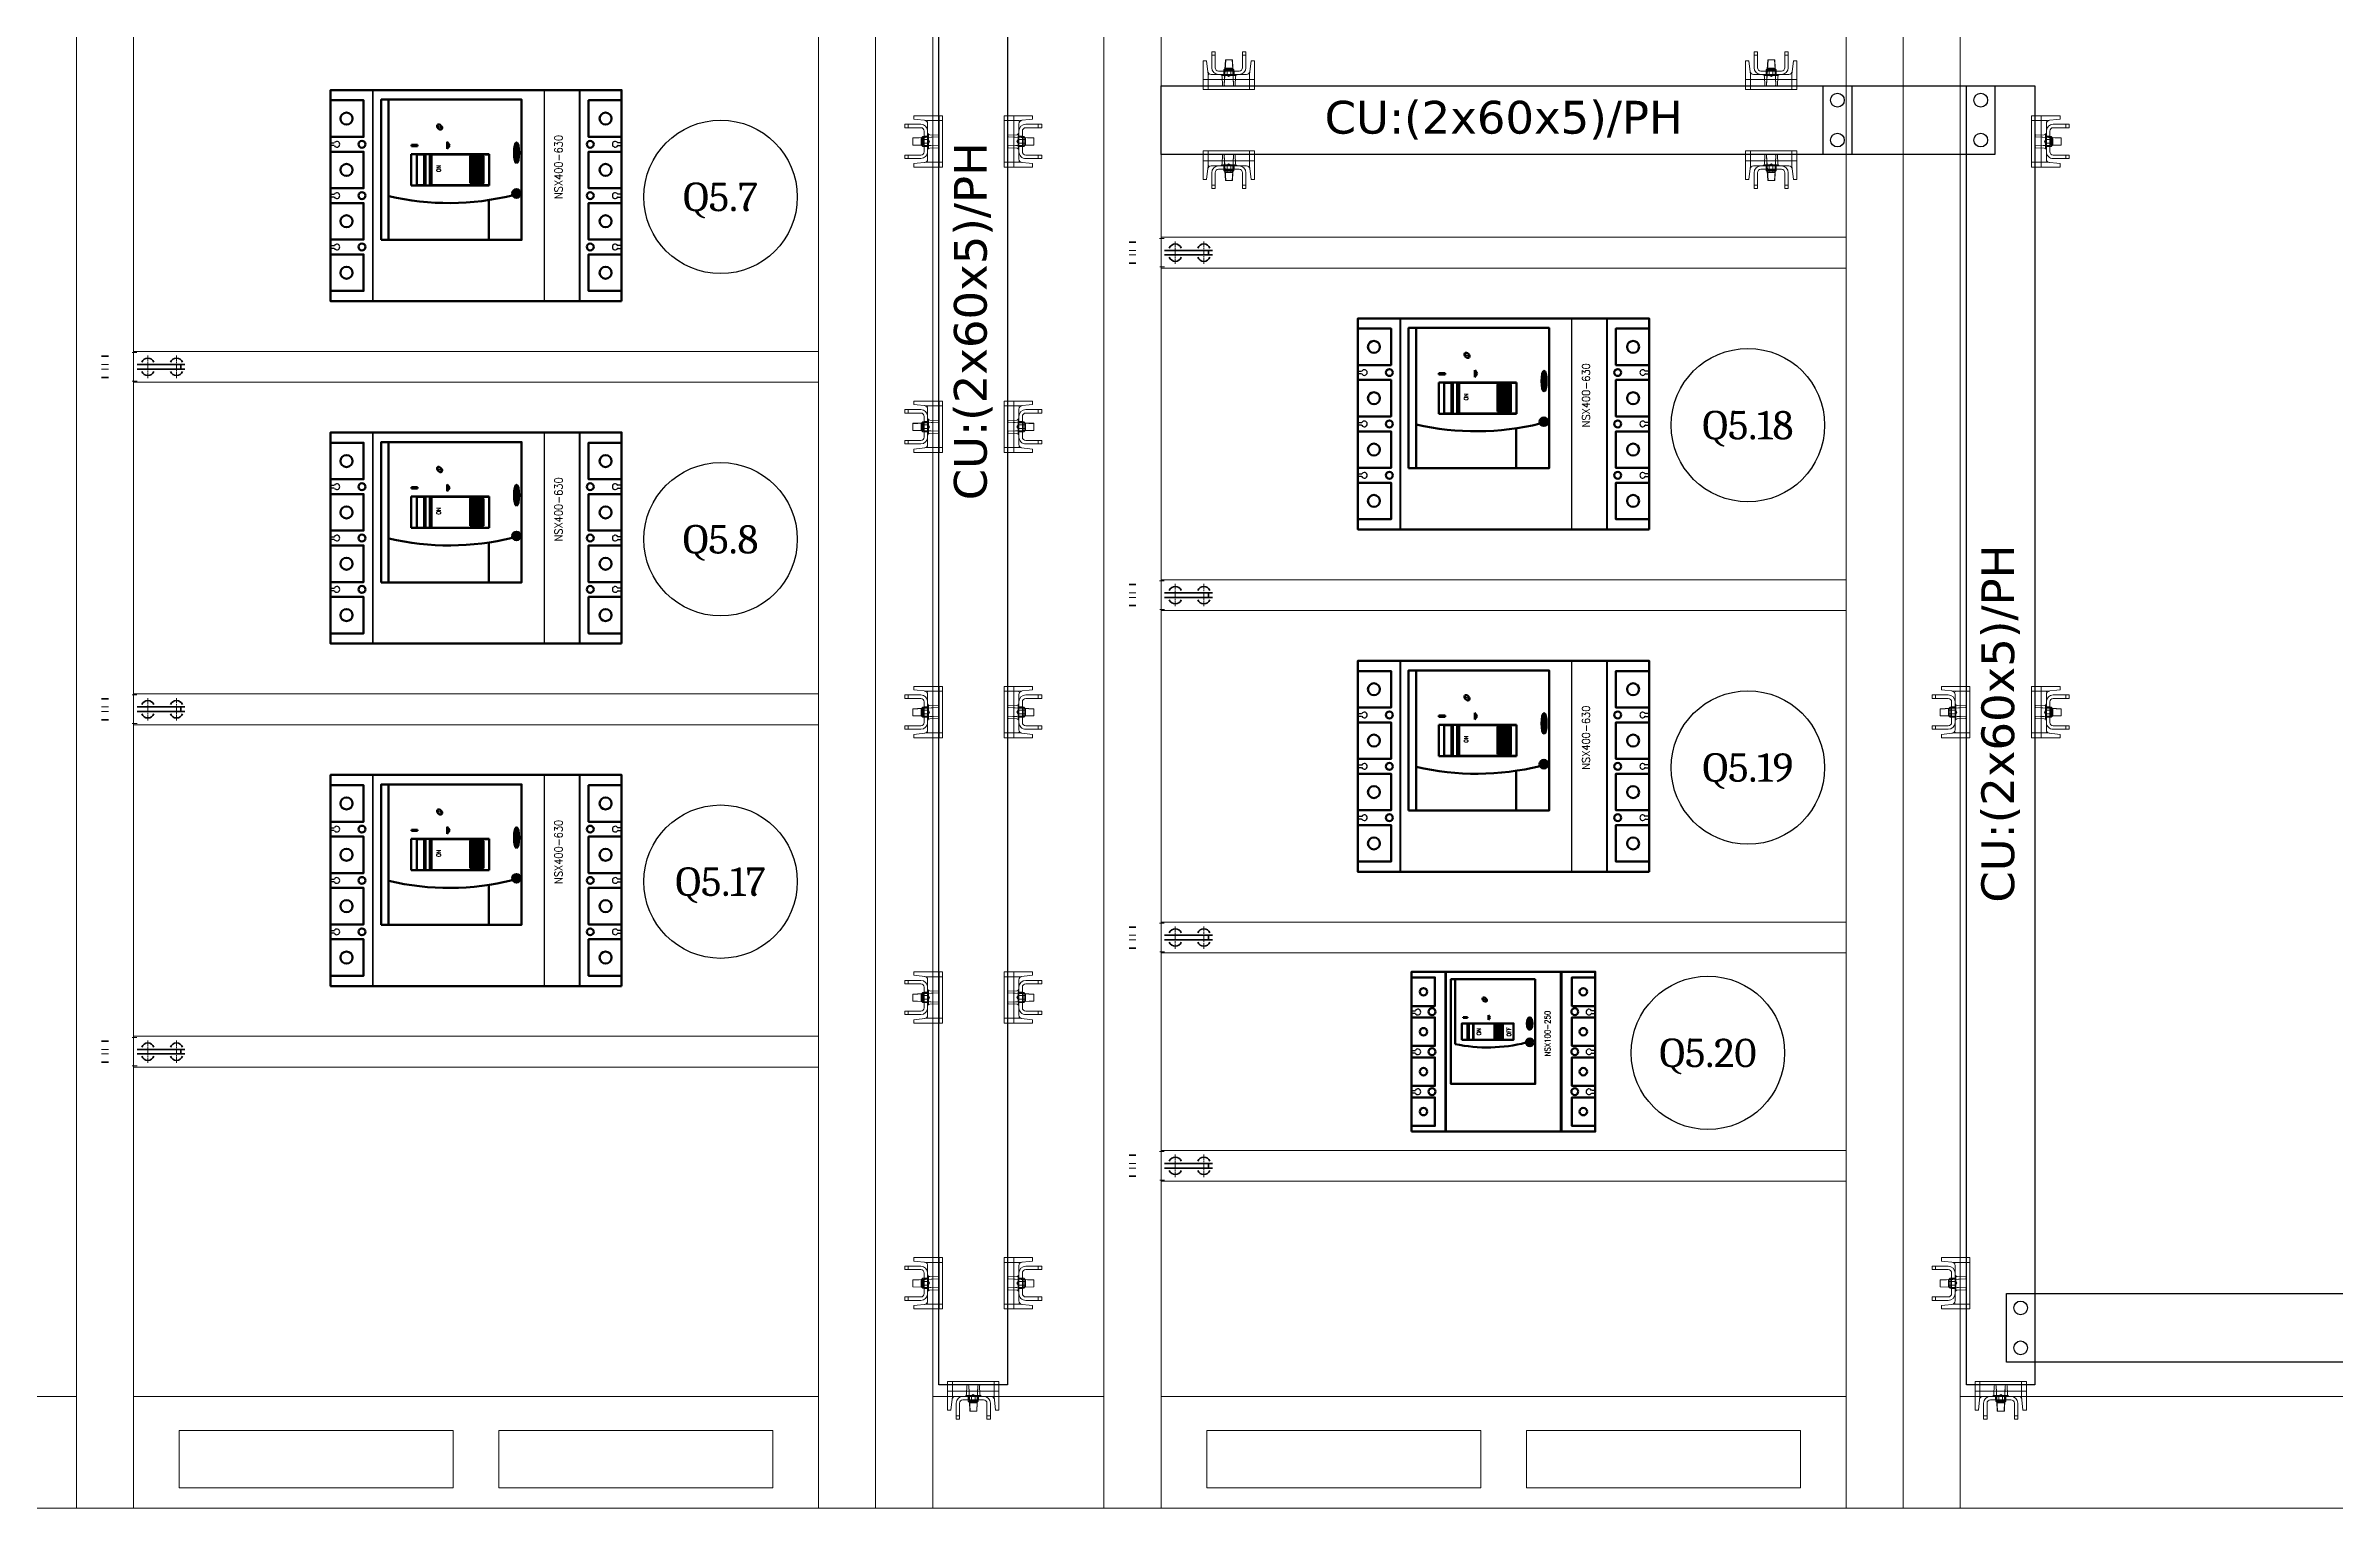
# Model space of a CAD drawing. Header units: millimetres. Extents: x -116965 to 323937, y 291661 to 566926.
# Drawn here: x -44265 to -42260, y 346152 to 347433 of the extents above; entities that cross this region are included whole.
import ezdxf
from ezdxf.enums import TextEntityAlignment as Align

# ---------------------------------------------------------------- set-up
doc = ezdxf.new("R2010")
doc.units = ezdxf.units.MM
doc.linetypes.add('CHAIN', pattern=[0.3543, 0.2362, -0.0295, 0.0591, -0.0295])
doc.layers.get('0').update_dxf_attribs({"lineweight": 18})
doc.layers.add('C00-00-00', color=7, linetype='Continuous')
for name, color, linetype, lineweight in [('Centerline(Schneider)', 7, 'Continuous', 18), ('H', 7, 'Continuous', 100), ('hw_Auxiliary', 2, 'Continuous', 13), ('hw_Text', 7, 'Continuous', 13), ('P', 250, 'Continuous', 100), ('Visible Edges(Schneider)', 7, 'Continuous', 35)]:
    doc.layers.add(name, color=color, linetype=linetype, lineweight=lineweight)
doc.styles.add('HW_Standard', font='complex.shx', dxfattribs={"width": 0.9})
doc.styles.add('hwTech', font='Cambria.ttf')
doc.styles.get("Standard").update_dxf_attribs({"font": 'arial.ttf'})

# ---------------------------------------------------------------- blocks, each defined once
blk = doc.blocks.new('QQQ')
at = {"color": 1, "lineweight": -3, "ltscale": 5}
blk.add_circle((59732.6, 361340.9), 67.2, dxfattribs=at)
at = {"color": 6, "lineweight": -3, "ltscale": 5, "style": 'hwTech'}
blk.add_attdef('Q5A.1', text='', height=25, dxfattribs=at).set_placement((59732.6, 361340.9), align=Align.MIDDLE_CENTER)
blk = doc.blocks.new('*U1436')
for points in [[(0, 2200), (0, 0), (50, 0), (50, 2200)], [(50, 2102), (50, 2200), (200, 2200), (200, 2102)], [(200, 2200), (200, 0), (250, 0), (250, 2200)], [(250, 2102), (250, 2200), (850, 2200), (850, 2102)], [(850, 2200), (850, 0), (900, 0), (900, 2200)], [(50, 98), (50, 0), (200, 0), (200, 98)], [(250, 98), (250, 0), (850, 0), (850, 98)]]:
    blk.add_lwpolyline(points, close=True)
at = {"layer": 'hw_Auxiliary'}
for points in [[(290, 2132), (530, 2132), (530, 2182), (290, 2182)], [(810, 2132), (570, 2132), (570, 2182), (810, 2182)], [(290, 68), (530, 68), (530, 18), (290, 18)], [(810, 68), (570, 68), (570, 18), (810, 18)]]:
    blk.add_lwpolyline(points, close=True, dxfattribs=at)
blk = doc.blocks.new('*U1599')
for points in [[(0, 2200), (0, 0), (50, 0), (50, 2200)], [(50, 2102), (50, 2200), (400, 2200), (400, 2102)], [(400, 2200), (400, 0), (450, 0), (450, 2200)], [(450, 2102), (450, 2200), (1050, 2200), (1050, 2102)], [(1050, 2200), (1050, 0), (1100, 0), (1100, 2200)], [(50, 98), (50, 0), (400, 0), (400, 98)], [(450, 98), (450, 0), (1050, 0), (1050, 98)]]:
    blk.add_lwpolyline(points, close=True)
at = {"layer": 'hw_Auxiliary'}
for points in [[(490, 2132), (730, 2132), (730, 2182), (490, 2182)], [(1010, 2132), (770, 2132), (770, 2182), (1010, 2182)], [(490, 68), (730, 68), (730, 18), (490, 18)], [(1010, 68), (770, 68), (770, 18), (1010, 18)]]:
    blk.add_lwpolyline(points, close=True, dxfattribs=at)
blk = doc.blocks.new('ban le blokset')
for p, q in [((11, 2), (5, 2)), ((5, -2), (11, -2))]:
    blk.add_line(p, q)
at = {"layer": 'Centerline(Schneider)', "linetype": 'CHAIN', "ltscale": 7.55611}
for p, q in [((35.8, 12.5), (31.7, 12.5)), ((36, -12.5), (31.8, -12.5))]:
    blk.add_line(p, q, dxfattribs=at)
at = {"layer": 'Centerline(Schneider)', "linetype": 'CHAIN', "ltscale": 21.168501}
for p, q in [((45.5, 9.8), (45.5, -9.8)), ((70.5, -9.8), (70.5, 9.8))]:
    blk.add_line(p, q, dxfattribs=at)
at = {"layer": 'Visible Edges(Schneider)'}
for p, q in [((11, 9.2), (5, 9.2)), ((36, 2), (78, 2)), ((74.5, -2), (74.5, 2)), ((11, -9.2), (5, -9.2)), ((36, -2), (78, -2))]:
    blk.add_line(p, q, dxfattribs=at)
for centre, start, end in [((45.5, 2), 21.122, 158.878), ((70.5, 2), 21.122, 158.878), ((45.5, -2), 201.122, 338.878), ((70.5, -2), 201.122, 338.878)]:
    blk.add_arc(centre, 5.63, start, end, dxfattribs=at)
blk = doc.blocks.new('*U1771')
h = blk.add_hatch(color=254)
edge = h.paths.add_edge_path()
edge.add_spline(control_points=[(5.6, 1.8), (5.6, 1.8), (5.6, 1.9), (5.6, 2), (5.6, 2), (5.7, 2)], knot_values=[-0.183546, -0.183546, -0.183546, -0.183546, -0.091771, -0.091771, 0, 0, 0, 0], degree=3, periodic=0)
edge.add_line((5.7, 2), (5.3, 2))
edge.add_ellipse((6.4, 1.5), major_axis=(1.3, 1.25), ratio=0.66219, start_angle=104.5761, end_angle=114.7583)
edge.add_line((5.1, 1.8), (5.6, 1.8))
edge = h.paths.add_edge_path()
edge.add_spline(control_points=[(5.4, 1.3), (5.5, 1.3), (5.5, 1.4), (5.5, 1.4), (5.5, 1.5), (5.5, 1.5)], knot_values=[-0.183098, -0.183098, -0.183098, -0.183098, -0.091547, -0.091547, 0, 0, 0, 0], degree=3, periodic=0)
edge.add_line((5.5, 1.5), (5, 1.5))
edge.add_ellipse((6.4, 1.5), major_axis=(1.3, 1.25), ratio=0.66219, start_angle=124.0962, end_angle=133.9588)
edge.add_line((4.9, 1.3), (5.4, 1.3))
edge = h.paths.add_edge_path()
edge.add_spline(control_points=[(6.7, 1.2), (6.8, 1.3), (6.8, 1.4), (6.9, 1.7), (6.9, 1.9), (7, 2)], knot_values=[-0.551644, -0.551644, -0.551644, -0.551644, -0.275816, -0.275816, 0, 0, 0, 0], degree=3, periodic=0)
edge.add_spline(control_points=[(7, 2), (7, 2), (7, 2), (7, 2), (7, 2), (7, 2)], knot_values=[-0.018517, -0.018517, -0.018517, -0.018517, -0.010545, -0.010545, 0, 0, 0, 0], degree=3, periodic=0)
edge.add_spline(control_points=[(7, 2), (7, 2), (7, 2), (7, 2), (7, 2), (7, 2), (7, 2), (7, 2)], knot_values=[-0.027221, -0.027221, -0.027221, -0.027221, -0.014514, -0.014514, -0.00734, -0.00734, 0, 0, 0, 0], degree=3, periodic=0)
edge.add_line((7, 2), (7.4, 2))
edge.add_spline(control_points=[(7.4, 2), (7.4, 2.1), (7.5, 2.2), (7.5, 2.3), (7.5, 2.4), (7.5, 2.4)], knot_values=[-0.257765, -0.257765, -0.257765, -0.257765, -0.128882, -0.128882, 0, 0, 0, 0], degree=3, periodic=0)
edge.add_line((7.5, 2.4), (6.9, 2.4))
edge.add_spline(control_points=[(6.9, 2.4), (6.8, 2.4), (6.6, 2.4), (6.4, 2.3), (6.3, 2.2), (6.2, 2.1), (6.2, 2.1), (6.1, 2), (6.1, 1.9), (6.1, 1.9), (6.1, 1.9), (6.1, 1.8)], knot_values=[-0.86466, -0.86466, -0.86466, -0.86466, -0.632414, -0.632414, -0.431586, -0.431586, -0.283006, -0.283006, -0.174285, -0.174285, 0, 0, 0, 0], degree=3, periodic=0)
edge.add_spline(control_points=[(6.1, 1.8), (6.1, 1.7), (6, 1.6), (6, 1.4), (5.9, 1.2), (5.9, 1.1)], knot_values=[-0.479158, -0.479158, -0.479158, -0.479158, -0.239583, -0.239583, 0, 0, 0, 0], degree=3, periodic=0)
edge.add_spline(control_points=[(5.9, 1.1), (5.9, 1.1), (5.9, 1.1), (5.9, 1.1), (5.9, 1.1), (5.9, 1.1)], knot_values=[-0.028568, -0.028568, -0.028568, -0.028568, -0.012798, -0.012798, 0, 0, 0, 0], degree=3, periodic=0)
edge.add_spline(control_points=[(5.9, 1.1), (5.9, 1.1), (5.9, 1.1), (5.8, 1), (5.8, 1), (5.8, 1), (5.8, 1), (5.8, 1)], knot_values=[-0.058564, -0.058564, -0.058564, -0.058564, -0.027343, -0.027343, -0.015539, -0.015539, 0, 0, 0, 0], degree=3, periodic=0)
edge.add_line((5.8, 1), (5.4, 1))
edge.add_spline(control_points=[(5.4, 1), (5.4, 1), (5.3, 0.9), (5.3, 0.8), (5.3, 0.7), (5.3, 0.6)], knot_values=[-0.283689, -0.283689, -0.283689, -0.283689, -0.141847, -0.141847, 0, 0, 0, 0], degree=3, periodic=0)
edge.add_line((5.3, 0.6), (5.9, 0.6))
edge.add_spline(control_points=[(5.9, 0.6), (6.1, 0.6), (6.2, 0.7), (6.4, 0.8), (6.5, 0.8), (6.6, 0.9), (6.7, 1), (6.7, 1.1), (6.7, 1.1), (6.7, 1.2)], knot_values=[-1.143628, -1.143628, -1.143628, -1.143628, -0.811486, -0.811486, -0.496541, -0.496541, -0.30491, -0.30491, 0, 0, 0, 0], degree=3, periodic=0)
edge = h.paths.add_edge_path()
edge.add_ellipse((6.4, 1.5), major_axis=(1.3, 1.25), ratio=0.66219, start_angle=306, end_angle=315.8697)
edge.add_line((7.9, 1.8), (7.3, 1.8))
edge.add_spline(control_points=[(7.3, 1.8), (7.3, 1.8), (7.2, 1.7), (7.2, 1.6), (7.2, 1.6), (7.2, 1.6)], knot_values=[-0.178881, -0.178881, -0.178881, -0.178881, -0.089455, -0.089455, 0, 0, 0, 0], degree=3, periodic=0)
edge.add_line((7.2, 1.6), (7.8, 1.6))
edge = h.paths.add_edge_path()
edge.add_spline(control_points=[(7.1, 1.3), (7.1, 1.3), (7.1, 1.2), (7.1, 1.1), (7.1, 1.1), (7.1, 1)], knot_values=[-0.179952, -0.179952, -0.179952, -0.179952, -0.089977, -0.089977, 0, 0, 0, 0], degree=3, periodic=0)
edge.add_line((7.1, 1), (7.6, 1))
edge.add_ellipse((6.4, 1.5), major_axis=(1.3, 1.25), ratio=0.66219, start_angle=286.5797, end_angle=296.6533)
edge.add_line((7.7, 1.3), (7.1, 1.3))
at = {"color": 102}
blk.add_ellipse((6.4, 1.5), major_axis=(1.3, 1.25), ratio=0.66219, dxfattribs=at)
blk = doc.blocks.new('*U110')
blk.add_hatch(color=8).paths.add_polyline_path([(103.3, 5.3), (127, 5.3), (127, -6.4), (103.3, -6.4)])
h = blk.add_hatch(color=1)
edge = h.paths.add_edge_path()
edge.add_arc((94.4, -35.3), 3.69, 0, 360)
h = blk.add_hatch(color=7)
edge = h.paths.add_edge_path()
edge.add_ellipse((130, -35.5), major_axis=(-9.15, 0), ratio=0.240438, start_angle=0, end_angle=360)
at = {"color": 0}
for p, q in [((53.7, 76.6), (176.6, 76.6)), ((101.4, 56.8), (101.4, -11.4)), ((101.4, 56.8), (128.9, 56.8)), ((101.4, 52), (128.9, 52)), ((101.6, 52), (101.6, 44.3)), ((128.6, 45.5), (101.6, 45.5)), ((101.6, 44.3), (128.6, 44.3)), ((101.6, 40.6), (101.6, -11.4)), ((128.6, 40.6), (101.6, 40.6)), ((128.6, 44.3), (128.6, 52)), ((128.6, -11.4), (128.6, 40.6)), ((135.9, 56.7), (135.9, 51.2)), ((135.9, 56.7), (137, 56.7)), ((135.9, 51.2), (137, 51.2)), ((137, 56.7), (137, 51.2)), ((101.6, 39), (128.6, 39)), ((133.5, 25.2), (139.5, 25.2)), ((133.5, 25.2), (136.5, 23)), ((139.5, 25.2), (136.5, 23)), ((53.7, -11.2), (88.7, -11.2)), ((101.4, -11.4), (128.9, -11.4))]:
    blk.add_line(p, q, dxfattribs=at)
blk.add_line((128.9, 56.8), (128.9, -11.4))
at = {"color": 0, "linetype": 'Continuous', "lineweight": -2}
blk.add_lwpolyline([(0, -127.5), (0, 127.5), (185, 127.5), (185, -127.5)], close=True, dxfattribs=at)
at = {"color": 1, "linetype": 'Continuous', "lineweight": -2}
for points in [[(9, 127.5), (41, 127.5), (41, 98.5), (9, 98.5)], [(54, 127.5), (86, 127.5), (86, 98.5), (54, 98.5)], [(99, 127.5), (131, 127.5), (131, 98.5), (99, 98.5)], [(144, 127.5), (176, 127.5), (176, 98.5), (144, 98.5)], [(9, -127.5), (41, -127.5), (41, -98.5), (9, -98.5)], [(54, -127.5), (86, -127.5), (86, -98.5), (54, -98.5)], [(99, -127.5), (131, -127.5), (131, -98.5), (99, -98.5)], [(144, -127.5), (176, -127.5), (176, -98.5), (144, -98.5)]]:
    blk.add_lwpolyline(points, close=True, dxfattribs=at)
for points in [[(53.7, 83.1), (176.6, 83.1), (176.6, -39.9), (53.7, -39.9)], [(103.3, 5.3), (127, 5.3), (127, -6.4), (103.3, -6.4)]]:
    blk.add_lwpolyline(points, close=True)
for centre in [(25, 113.5), (70, 113.5), (115, 113.5), (160, 113.5), (25, -113.5), (70, -113.5), (115, -113.5), (160, -113.5)]:
    blk.add_circle(centre, 5.25, dxfattribs=at)
at = {"color": 3, "linetype": 'Continuous', "lineweight": -2}
for centre in [(47.5, 100), (92.5, 100), (137.5, 100), (47.5, -100), (92.5, -100), (137.5, -100)]:
    blk.add_circle(centre, 3, dxfattribs=at)
blk.add_circle((94.4, -35.3), 3.69)
at = {"color": 0}
blk.add_arc((319, 23.6), 233, 166.8772, 193.8056, dxfattribs=at)
blk.add_ellipse((130, -35.5), major_axis=(-9.15, 0), ratio=0.240438)
at = {"color": 0, "start_tangent": (-0.226987, -0.973898), "end_tangent": (-0.226751, -0.973953)}
blk.add_spline([(92.4, 76.6), (92.4, 76.5)], degree=3, dxfattribs=at)
at = {"layer": 'P', "color": 0, "linetype": 'Continuous', "lineweight": -3}
for p, q in [((46.3, 124.4), (46.3, 127.5)), ((46.3, 124.4), (46.3, 124.1)), ((48.7, 127.5), (48.7, 124.4)), ((48.7, 124.4), (48.7, 124.1)), ((91.3, 124.4), (91.3, 127.5)), ((91.3, 124.4), (91.3, 124.1)), ((93.7, 127.5), (93.7, 124.4)), ((93.7, 124.4), (93.7, 124.1)), ((136.3, 124.4), (136.3, 127.5)), ((138.7, 127.5), (138.7, 124.4)), ((46.3, -124.4), (46.3, -124.1)), ((46.3, -124.4), (46.3, -127.5)), ((48.7, -124.4), (48.7, -124.1)), ((48.7, -127.5), (48.7, -124.4)), ((91.3, -124.4), (91.3, -124.1)), ((91.3, -124.4), (91.3, -127.5)), ((93.7, -124.4), (93.7, -124.1)), ((93.7, -127.5), (93.7, -124.4)), ((136.3, -124.4), (136.3, -124.1)), ((136.3, -124.4), (136.3, -127.5)), ((138.7, -124.4), (138.7, -124.1)), ((138.7, -127.5), (138.7, -124.4))]:
    blk.add_line(p, q, dxfattribs=at)
for points in [[(184.7, 90.8), (0.3, 90.8)], [(184.2, 90.3), (0.3, 90.3)], [(0, -59.9), (185, -59.9)]]:
    blk.add_lwpolyline(points, dxfattribs=at)
at = {"layer": 'P', "color": 1, "linetype": 'Continuous', "lineweight": -3}
for points in [[(184.2, -90.3), (0.3, -90.3)], [(184.7, -90.8), (0.3, -90.8)]]:
    blk.add_lwpolyline(points, dxfattribs=at)
at = {"layer": 'P', "color": 0, "linetype": 'Continuous', "lineweight": -3}
for centre, start, end in [((47.5, 121.9), 117.7191, 62.2809), ((92.5, 121.9), 117.7191, 62.2809), ((137.5, 121.9), 117.7191, 62.2809), ((47.5, -121.9), 297.7191, 242.2809), ((92.5, -121.9), 297.7191, 242.2809), ((137.5, -121.9), 297.7191, 242.2809)]:
    blk.add_arc(centre, 2.5, start, end, dxfattribs=at)
at = {"xscale": 1.476224999999999, "yscale": 1.476224999999999, "zscale": 1.476224999999999}
blk.add_blockref('*U1771', (143.1, 29.8), dxfattribs=at)
at = {"layer": 'hw_Text', "color": 3, "style": 'HW_Standard', "width": 0.9}
blk.add_text('ON', height=3.6, dxfattribs=at).set_placement((116.2, 32.8), align=Align.MIDDLE_CENTER)
at = {"layer": 'hw_Text', "color": 1, "style": 'HW_Standard', "width": 0.9}
blk.add_text('OFF', height=3.6, dxfattribs=at).set_placement((116.2, -2.5), align=Align.MIDDLE_CENTER)
at = {"layer": 'hw_Text', "color": 0, "style": 'HW_Standard', "width": 0.9, "flags": 8}
blk.add_attdef('TYPE1', text='', height=7, dxfattribs=at).set_placement((117.6, -72.2), align=Align.MIDDLE_CENTER)
blk = doc.blocks.new('*U1615')
blk.add_hatch(color=9).paths.add_polyline_path([(80.5, 7.9), (94.8, 7.9), (94.8, 0.5), (80.5, 0.5)])
h = blk.add_hatch(color=1)
edge = h.paths.add_edge_path()
edge.add_arc((78.2, -23), 3.31, 0, 360)
h = blk.add_hatch(color=7)
edge = h.paths.add_edge_path()
edge.add_ellipse((94.6, -22.9), major_axis=(-5.42, 0), ratio=0.460829, start_angle=0, end_angle=360)
for p, q in [((139.9, 50.9), (0, 50.9)), ((139.9, 50.4), (0, 50.4)), ((133.5, 42.4), (76.6, 42.4)), ((80.5, 36.4), (80.5, -8.8)), ((80.5, 36.4), (94.8, 36.4)), ((94.8, 31.5), (80.5, 31.5)), ((94.8, 30.3), (80.5, 30.3)), ((94.8, 26.7), (80.5, 26.7)), ((80.5, 26.2), (94.8, 26.2)), ((94.8, 36.4), (94.8, -8.8)), ((99.6, 35.3), (99.6, 31.5)), ((99.6, 35.3), (100.2, 35.3)), ((99.6, 31.5), (100.2, 31.5)), ((100.2, 35.3), (100.2, 31.5)), ((97.9, 13.2), (101.9, 13.2)), ((97.9, 13.2), (99.9, 11.7)), ((101.9, 13.2), (99.9, 11.7)), ((80.5, -8.8), (94.8, -8.8)), ((139.9, -50.2), (0, -50.2)), ((139.9, -50.7), (0, -50.7))]:
    blk.add_line(p, q)
at = {"color": 0}
blk.add_lwpolyline([(0, 80.6), (0, -80.4), (140, -80.4), (140, 80.6)], close=True, dxfattribs=at)
at = {"color": 1}
for points in [[(5, 80.6), (5, 60.1), (30, 60.1), (30, 80.6)], [(40, 80.6), (40, 60.1), (65, 60.1), (65, 80.6)], [(75, 80.6), (75, 60.1), (100, 60.1), (100, 80.6)], [(110, 80.6), (110, 60.1), (135, 60.1), (135, 80.6)], [(5, -80.4), (5, -59.9), (30, -59.9), (30, -80.4)], [(40, -80.4), (40, -59.9), (65, -59.9), (65, -80.4)], [(75, -80.4), (75, -59.9), (100, -59.9), (100, -80.4)], [(110, -80.4), (110, -59.9), (135, -59.9), (135, -80.4)]]:
    blk.add_lwpolyline(points, dxfattribs=at)
for points in [[(133.5, -27.8), (41.8, -27.8), (41.8, 46.1), (133.5, 46.1)], [(80.5, 36.4), (94.8, 36.4), (94.8, -8.8), (80.5, -8.8)], [(80.5, 7.9), (94.8, 7.9), (94.8, 0.5), (80.5, 0.5)]]:
    blk.add_lwpolyline(points, close=True)
for centre in [(17.5, 70.1), (52.5, 70.1), (87.5, 70.1), (122.5, 70.1), (17.5, -69.9), (52.5, -69.9), (87.5, -69.9), (122.5, -69.9)]:
    blk.add_circle(centre, 3.25, dxfattribs=at)
at = {"color": 3}
for centre in [(35, 62.6), (70, 62.6), (105, 62.6), (35, -62.4), (70, -62.4), (105, -62.4)]:
    blk.add_circle(centre, 3, dxfattribs=at)
blk.add_circle((78.2, -23), 3.31)
blk.add_arc((211.2, 14.2), 137.5, 168.1891, 194.2608)
blk.add_ellipse((94.6, -22.9), major_axis=(-5.42, 0), ratio=0.460829)
at = {"layer": 'P', "color": 0, "linetype": 'Continuous', "lineweight": -3}
for p, q in [((33.7, 77.5), (33.7, 80.6)), ((36, 80.6), (36, 77.5)), ((68.7, 77.5), (68.7, 80.6)), ((71, 80.6), (71, 77.5)), ((103.6, 77.5), (103.6, 80.6)), ((103.6, 77.5), (103.6, 80.6)), ((105.9, 80.6), (105.9, 77.5)), ((33.7, 77.5), (33.7, 77.2)), ((36, 77.5), (36, 77.2)), ((68.7, 77.5), (68.7, 77.2)), ((71, 77.5), (71, 77.2)), ((103.6, 77.5), (103.6, 77.2)), ((105.9, 77.5), (105.9, 77.2)), ((33.7, -77.3), (33.7, -80.4)), ((36, -80.4), (36, -77.3)), ((68.7, -77.3), (68.7, -77)), ((68.7, -77.3), (68.7, -80.4)), ((71, -77.3), (71, -77)), ((71, -80.4), (71, -77.3)), ((103.6, -77.3), (103.6, -77)), ((103.6, -77.3), (103.6, -80.4)), ((103.6, -77.3), (103.6, -80.4)), ((105.9, -77.3), (105.9, -77)), ((105.9, -80.4), (105.9, -77.3))]:
    blk.add_line(p, q, dxfattribs=at)
for centre, start, end in [((34.9, 75), 117.7191, 62.2809), ((69.9, 75), 117.7191, 62.2809), ((104.7, 75), 117.7191, 62.2809), ((34.9, -74.8), 297.7191, 242.2809), ((69.9, -74.8), 297.7191, 242.2809), ((104.7, -74.8), 297.7191, 242.2809)]:
    blk.add_arc(centre, 2.5, start, end, dxfattribs=at)
at = {"xscale": 1.215000000000003, "yscale": 1.215000000000003, "zscale": 1.215000000000003}
blk.add_blockref('*U1771', (107.9, 14.7), dxfattribs=at)
at = {"layer": 'hw_Text', "color": 3, "style": 'HW_Standard', "width": 0.9}
blk.add_text('ON', height=3.6, dxfattribs=at).set_placement((87.4, 21.6), align=Align.MIDDLE_CENTER)
at = {"layer": 'hw_Text', "color": 1, "style": 'HW_Standard', "width": 0.9}
blk.add_text('OFF', height=3.6, dxfattribs=at).set_placement((87.4, -4.8), align=Align.MIDDLE_CENTER)
at = {"layer": 'hw_Text', "color": 0, "style": 'HW_Standard', "width": 0.9, "flags": 8}
blk.add_attdef('TYPE1', text='', height=5, dxfattribs=at).set_placement((85.9, -38.6), align=Align.MIDDLE_CENTER)
blk = doc.blocks.new('*U1654')
at = {"color": 1, "lineweight": -3, "ltscale": 5}
blk.add_lwpolyline([(62335.1, 341247.3), (62335.1, 341307.3), (64199.1, 341307.3), (64199.1, 341247.3)], close=True, dxfattribs=at)
for centre in [(62347.6, 341294.8), (62347.6, 341259.8)]:
    blk.add_circle(centre, 6, dxfattribs=at)
blk = doc.blocks.new('555')
at = {"lineweight": 5}
for p, q in [((-22.5, 25), (-19.5, 25)), ((-22.5, 0), (-22.5, 25)), ((-19.5, 25), (-18.2, 13)), ((-12, 33), (-15, 33)), ((-15, 33), (-15, 30)), ((-15, 30), (-12, 30)), ((-15, 19), (-15, 30)), ((-12, 30), (-12, 33)), ((-12, 30), (-12, 19)), ((-2.7, 26), (-4, 3.7)), ((-3, 26), (-3.4, 17.7)), ((-3, 26), (3, 26)), ((3, 26), (3.2, 26)), ((3.4, 17.7), (3, 26)), ((4, 3.7), (3.2, 26)), ((15, 33), (12, 33)), ((12, 33), (12, 30)), ((12, 30), (15, 30)), ((12, 19), (12, 30)), ((15, 30), (15, 33)), ((15, 30), (15, 19)), ((18.2, 13), (19.5, 25)), ((19.5, 25), (22.5, 25)), ((22.5, 25), (22.5, 0)), ((22.5, 8.5), (-22.5, 8.5)), ((-22.5, 3), (-4.9, 3)), ((-18.2, 0), (-22.5, 0)), ((-18.2, 13), (-18.2, 13)), ((-18.2, 13), (-18.2, 0)), ((-17.7, 13), (-18.2, 13)), ((-18.2, 0), (-17.7, 0)), ((-17.7, 0), (17.7, 0)), ((-9, 13), (-15.5, 13)), ((-9, 16), (9, 16)), ((9, 13), (-9, 13)), ((-6, 13), (-6, 12.2)), ((0, 12.2), (-6, 12.2)), ((-5.6, 3.7), (-5.9, 11.1)), ((-4.7, 3), (-4.9, 3)), ((-4.7, 3), (4.7, 3)), ((-4.5, 13), (-4.5, 16)), ((-2.9, 18.7), (-4.4, 17.2)), ((-4.4, 13), (-4.4, 17.2)), ((0, 17.2), (-4.4, 17.2)), ((-4.1, 13), (-4.1, 16)), ((-3.4, 16.2), (-4, 3.7)), ((-3.4, 17.7), (-3.4, 16.2)), ((3.4, 17.7), (-3.4, 17.7)), ((3.4, 16.2), (-3.4, 16.2)), ((-2.9, 18.7), (0, 18.7)), ((-1.6, 18.7), (-1.6, 13)), ((0, 11.3), (-1.6, 12.2)), ((0, 18.7), (2.9, 18.7)), ((4.4, 17.2), (0, 17.2)), ((0, 11.3), (1.6, 12.2)), ((6, 12.2), (0, 12.2)), ((1.6, 18.7), (1.6, 13)), ((2.9, 18.7), (4.4, 17.2)), ((3.5, 17.7), (3.4, 17.7)), ((3.4, 16.2), (3.4, 17.7)), ((3.4, 16.2), (3.5, 16.2)), ((4, 3.7), (3.4, 16.2)), ((4.1, 13), (4.1, 16)), ((4.4, 13), (4.4, 17.2)), ((4.5, 13), (4.5, 16)), ((4.9, 3), (4.7, 3)), ((4.9, 3), (22.5, 3)), ((5.9, 11.1), (5.6, 3.7)), ((6, 13), (6, 12.2)), ((15.5, 13), (9, 13)), ((18.2, 13), (17.7, 13)), ((17.7, 0), (18.2, 0)), ((18.2, 0), (18.2, 13)), ((18.2, 13), (18.2, 13)), ((22.5, 0), (18.2, 0))]:
    blk.add_line(p, q, dxfattribs=at)
for centre, radius, start, end in [((-15.5, 16), 3, 186, 270), ((-9, 19), 6, 180, 270), ((-9, 19), 3, 180, 270), ((-7.9, 11), 2, 2, 90), ((-4.9, 3.7), 0.75, 182, 270), ((-4.7, 3.7), 0.75, 270, 356.7829), ((-4.7, 3.7), 0.75, 270, 357.5104), ((4.7, 3.7), 0.75, 182.0138, 270), ((4.7, 3.7), 0.75, 182.4896, 270), ((4.9, 3.7), 0.75, 270, 358), ((7.9, 11), 2, 90, 178), ((9, 19), 3, 270, 0), ((9, 19), 6, 270, 0), ((15.5, 16), 3, 270, 354)]:
    blk.add_arc(centre, radius, start, end, dxfattribs=at)
blk = doc.blocks.new('*U1655')
at = {"color": 1, "lineweight": -3, "ltscale": 5}
blk.add_lwpolyline([(63061, 341247.3), (63061, 341307.3), (64199.1, 341307.3), (64199.1, 341247.3)], close=True, dxfattribs=at)
blk = doc.blocks.new('*U1656')
at = {"color": 1, "lineweight": -3, "ltscale": 5}
blk.add_lwpolyline([(62931.9, 341247.3), (62931.9, 341307.3), (63536.9, 341307.3), (63536.9, 341247.3)], close=True, dxfattribs=at)
blk = doc.blocks.new('*U1657')
at = {"color": 1, "lineweight": -3, "ltscale": 5}
blk.add_lwpolyline([(63386.4, 341247.3), (63386.4, 341307.3), (63536.9, 341307.3), (63536.9, 341247.3)], close=True, dxfattribs=at)
for centre in [(63398.9, 341294.8), (63524.4, 341294.8), (63398.9, 341259.8), (63524.4, 341259.8)]:
    blk.add_circle(centre, 6, dxfattribs=at)
blk = doc.blocks.new('*U1658')
at = {"color": 1, "lineweight": -3, "ltscale": 5}
blk.add_lwpolyline([(62572.4, 341247.3), (62572.4, 341307.3), (63536.9, 341307.3), (63536.9, 341247.3)], close=True, dxfattribs=at)
for centre in [(62584.9, 341294.8), (63524.4, 341294.8), (62584.9, 341259.8), (63524.4, 341259.8)]:
    blk.add_circle(centre, 6, dxfattribs=at)

msp = doc.modelspace()

# ---------------------------------------------------------------- linework, layer by layer
for p, q in [((-43287.949803, 347265.27154), (-42687.949803, 347265.27154)), ((-43287.949803, 347238.27154), (-42687.949803, 347238.27154)), ((-44187.949803, 347165.27154), (-43587.949803, 347165.27154)), ((-44187.949803, 347138.27154), (-43587.949803, 347138.27154)), ((-43287.949803, 346965.27154), (-42687.949803, 346965.27154)), ((-43287.949803, 346938.27154), (-42687.949803, 346938.27154)), ((-44187.949803, 346865.27154), (-43587.949803, 346865.27154)), ((-44187.949803, 346838.27154), (-43587.949803, 346838.27154)), ((-43287.949803, 346665.27154), (-42687.949803, 346665.27154)), ((-43287.949803, 346638.27154), (-42687.949803, 346638.27154)), ((-44187.949803, 346565.27154), (-43587.949803, 346565.27154)), ((-44187.949803, 346538.27154), (-43587.949803, 346538.27154)), ((-43287.949803, 346465.27154), (-42687.949803, 346465.27154)), ((-43287.949803, 346438.27154), (-42687.949803, 346438.27154))]:
    msp.add_line(p, q)

# ---------------------------------------------------------------- block references
for name, p in [('*U1436', (-44437.949803, 346151.783643)), ('*U1436', (-43537.949803, 346151.783643)), ('*U1599', (-42637.949803, 346151.783643)), ('555', (-43228.539009, 347394.886418)), ('555', (-42753.539009, 347394.886418)), ('ban le blokset', (-43320.949803, 347251.783643)), ('ban le blokset', (-44220.949803, 347151.783643)), ('ban le blokset', (-43320.949803, 346951.783643)), ('ban le blokset', (-44220.949803, 346851.783643)), ('ban le blokset', (-43320.949803, 346651.783643)), ('ban le blokset', (-44220.949803, 346551.783643)), ('ban le blokset', (-43320.949803, 346451.783643))]:
    msp.add_blockref(name, p)
at = {"lineweight": -3}
for name, p, rotation in [('*U1654', (-384729.773448, 410458.925828), 270), ('*U1656', (20248.927936, 688645.209723), 180), ('*U1657', (20828.927936, 688645.209723), 180), ('*U1655', (-383829.773448, 410458.925828), 270), ('*U1658', (20989.427716, 687587.105867), 180)]:
    msp.add_blockref(name, p, dxfattribs=dict(at, rotation=rotation))
for p, values in [((-103406.390119, -14040.250584), {'Q5A.1': 'Q5.7'}), ((-102506.515744, -14240.222669), {'Q5A.1': 'Q5.18'}), ((-103406.390119, -14340.208709), {'Q5A.1': 'Q5.8'}), ((-102506.515744, -14540.180794), {'Q5A.1': 'Q5.19'}), ((-103406.390119, -14640.166834), {'Q5A.1': 'Q5.17'}), ((-102541.515744, -14790.145899), {'Q5A.1': 'Q5.20'})]:
    msp.add_blockref('QQQ', p, dxfattribs=at).add_auto_attribs(values)
at = {"xscale": -1}
for p, rotation in [((-43479.450143, 347349.284843), 90), ((-43228.539009, 347340.886178), 180), ((-42753.539009, 347340.886178), 180), ((-43479.450143, 347099.284843), 90), ((-43479.450143, 346849.284843), 90), ((-42579.450143, 346849.284843), 90), ((-43479.450143, 346599.284843), 90), ((-43479.450143, 346348.864191), 90), ((-42579.450143, 346348.864191), 90), ((-43452.450023, 346262.783123), 180), ((-42552.450023, 346262.783123), 180)]:
    msp.add_blockref('555', p, dxfattribs=dict(at, rotation=rotation))
at = {"rotation": 270}
for p in [(-43425.449903, 347349.284843), (-42525.449903, 347349.284843), (-43425.449903, 347099.284843), (-43425.449903, 346849.284843), (-42525.449903, 346849.284843), (-43425.449903, 346599.284843), (-43425.449903, 346348.864191)]:
    msp.add_blockref('555', p, dxfattribs=at)
at = {"layer": 'H', "color": 7}
ref = msp.add_blockref('*U110', (-43887.949803, 347209.27154), dxfattribs=dict(at, rotation=90))
ref.add_attrib('TYPE1', 'NSX400-630', dxfattribs={"layer": 'hw_Text', "color": 0, "height": 7, "rotation": 90, "style": 'HW_Standard', "width": 0.9}).set_placement((-43815.714931, 347326.844138), align=Align.MIDDLE_CENTER)
ref = msp.add_blockref('*U110', (-42987.949803, 347009.27154), dxfattribs=dict(at, rotation=90))
ref.add_attrib('TYPE1', 'NSX400-630', dxfattribs={"layer": 'hw_Text', "color": 0, "height": 7, "rotation": 90, "style": 'HW_Standard', "width": 0.9}).set_placement((-42915.714931, 347126.844138), align=Align.MIDDLE_CENTER)
ref = msp.add_blockref('*U110', (-43887.949803, 346909.27154), dxfattribs=dict(at, rotation=90))
ref.add_attrib('TYPE1', 'NSX400-630', dxfattribs={"layer": 'hw_Text', "color": 0, "height": 7, "rotation": 90, "style": 'HW_Standard', "width": 0.9}).set_placement((-43815.714931, 347026.844138), align=Align.MIDDLE_CENTER)
ref = msp.add_blockref('*U110', (-42987.949803, 346709.27154), dxfattribs=dict(at, rotation=90))
ref.add_attrib('TYPE1', 'NSX400-630', dxfattribs={"layer": 'hw_Text', "color": 0, "height": 7, "rotation": 90, "style": 'HW_Standard', "width": 0.9}).set_placement((-42915.714931, 346826.844138), align=Align.MIDDLE_CENTER)
ref = msp.add_blockref('*U110', (-43887.949803, 346609.27154), dxfattribs=dict(at, rotation=90))
ref.add_attrib('TYPE1', 'NSX400-630', dxfattribs={"layer": 'hw_Text', "color": 0, "height": 7, "rotation": 90, "style": 'HW_Standard', "width": 0.9}).set_placement((-43815.714931, 346726.844138), align=Align.MIDDLE_CENTER)
ref = msp.add_blockref('*U1615', (-42987.949803, 346481.77154), dxfattribs=dict(at, rotation=90))
ref.add_attrib('TYPE1', 'NSX100-250', dxfattribs={"layer": 'hw_Text', "color": 0, "height": 5, "rotation": 90, "style": 'HW_Standard', "width": 0.9}).set_placement((-42949.378849, 346567.625936), align=Align.MIDDLE_CENTER)

# ---------------------------------------------------------------- texts
at = {"layer": 'C00-00-00', "color": 2, "insert": (-42987.763368, 347367.886298), "char_height": 28.70966008, "attachment_point": 5}
msp.add_mtext('{\\fVerdana|b0|i0|c0|p34;CU:(2x60x5)/PH}', dxfattribs=at)
at = {"layer": 'C00-00-00', "color": 2, "char_height": 28.70966008, "attachment_point": 5, "rotation": 90}
for insert in [(-43452.450023, 347191.784043), (-42552.450023, 346839.196017)]:
    msp.add_mtext('{\\fVerdana|b0|i0|c0|p34;CU:(2x60x5)/PH}', dxfattribs=dict(at, insert=insert))

doc.saveas('drawing.dxf')
